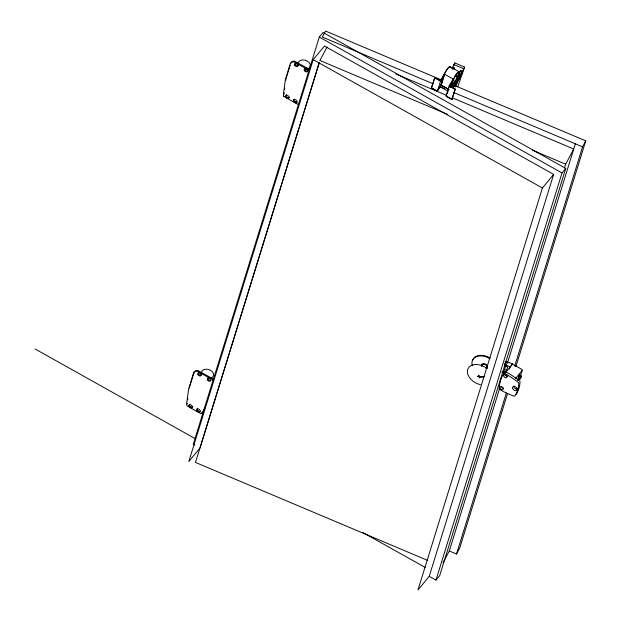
<?xml version="1.0" encoding="UTF-8"?>
<svg xmlns="http://www.w3.org/2000/svg" width="621" height="621" viewBox="0 0 621 621"><rect width="100%" height="100%" fill="white"/><g stroke="black" fill="none" stroke-linecap="round" stroke-linejoin="round"><path stroke-width="0.93" d="M460.254 76.088L459.028 78.859L460.456 75.226M187.666 399.808L187.852 398.395M283.37 94.679L285.35 79.853L290.31 63.652L291.233 62.356L293.849 61.813L309.429 70.507M283.952 93.957L284.139 92.56M284.519 89.727L284.705 88.314M285.753 80.466L285.97 78.789M459.408 74.209L459.416 73.759L458.112 75.715M520.274 375.278L521.524 376.458L520.289 378.647L520.988 376.396L520.282 376.264L520.84 376.582L519.746 379.315L518.496 378.135L519.319 376.435A2.034 0.404 -60.8 0 1 520.274 375.278C521.244 375.022 517.728 377.397 518.628 378.686A2.034 0.404 -60.8 0 0 518.814 378.538M519.839 375.519L519.715 374.968M459.719 77.889L459.447 78.914L459.85 78.293M213.22 380.634L212.343 379.547L197.09 371.179L194.474 371.731L193.55 373.027L188.59 389.227L186.618 404.054A4.557 3.043 38.6 0 0 187.084 405.909L200.793 413.64L202.151 413.167A3.19 2.127 38.6 0 0 202.384 412.693L205.458 406.786M189.219 388.164L190.337 384.531M190.624 383.615L194 372.701L193.418 373.431M286.219 77.99L287.096 75.157M287.383 74.248L290.193 65.151M319.287 62.705L200.024 447.982L188.776 461.597L313.201 59.655L324.449 46.039L553.645 174.385L429.227 576.335L435.965 580.107L439.715 575.566L565.754 168.407L323.067 32.502L319.318 37.043L193.278 444.209L194.971 445.148M319.326 62.333L195.475 462.428L427.815 560.476M449.876 67.433L449.581 67.021L448.874 67.386A6.738 1.327 -60.8 0 0 446.631 70.103L444.085 74.442L441.12 85.085L437.347 91.403L431.393 88.073L434.778 77.586L440.452 80.761L446.631 69.909A7.289 1.436 -60.8 0 1 449.053 66.967L449.495 66.672A6.753 1.327 -60.8 0 1 450.147 67.045M431.393 88.073L434.778 77.586M437.347 91.403L440.506 81.188L444.364 74.598M444.085 74.442L440.84 84.93L437.285 90.984M443.565 76.717L444.652 74.248M441.407 84.735L444.38 75.125M452.546 69.016L453.089 67.262L454.743 67.961L453.951 69.653M455.201 75.723L457.623 77.074L459.299 72.16A6.753 1.327 -60.8 0 0 458.64 71.795L458.205 72.09A7.289 1.436 -60.8 0 0 455.775 75.032L449.604 85.861L455.271 89.067L451.886 99.546L445.932 96.216L449.099 86.001L452.957 79.403L450.799 87.429M447.221 93.546L448.541 89.292M449.068 87.592L455.775 75.219A6.738 1.327 -60.8 0 1 458.019 72.51L458.733 72.145L459.02 72.548L457.623 77.074M451.871 82.903L452.957 79.403M451.087 87.08L453.524 79.216L444.372 74.093M455.294 86.257L455.752 83.796L455.232 85.488M455.441 86.994L464.593 67.06L454.789 62.923L451.909 68.822M458.865 75.661L460.503 70.39L462.148 71.081L461.333 73.72M451.886 99.546L455.271 89.067M459.99 76.29L460.635 76.173L459.866 78.238M459.719 78.525L460.34 76.515L459.742 77.858M553.645 174.385L542.405 188.008L417.98 589.95L429.227 576.335M435.965 580.107L562.005 172.941L565.754 168.407M564.497 167.887L565.646 164.185L573.726 149.024L452.189 97.738M443.014 562.758L449.301 550.967L499.47 388.893M507.784 362.035L575.341 143.8M506.107 372.08L507.66 367.058L505.68 365.948L503.872 371.808L505.191 372.546M509.375 369.091L509.996 367.096L512.698 363.821L506.27 361.647A2.546 1.832 17.2 0 0 505.913 361.67M505.649 372.569L512.698 363.821M449.301 550.967L456.528 554.017L506.371 393M514.677 366.165L582.568 146.851L585.758 140.858L453.873 85.201M507.559 393.481L459.719 548.017L456.528 554.017M515.865 366.646L585.758 140.858M520.53 375.689L522.183 370.349M290.76 63.326L292.134 61.401L294.432 61.083L309.685 69.443M459.043 75.389L459.261 74.73M459.579 78.246L459.408 79.014L459.695 78.595M458.826 76.996L457.63 76.492C456.528 80.73 452.903 83.307 451.436 87.289M460.603 74.264C458.632 79.286 454.89 83.043 452.631 87.794M453.85 65.624L454.789 62.923M457.739 86.87L464.593 67.06M452.67 85.519L453.307 83.214L451.382 87.018M459.61 77.493L459.944 76.662M459.882 77.501L460.658 76.026L459.478 78.898L460.588 76.142L459.517 78.494M194.132 372.297L195.716 370.597L197.672 370.458L212.925 378.818L213.803 379.912M458.896 79.077L459.253 78.308M452.298 68.954L453.089 67.262M454.681 82.609L457.312 77.167M458.112 75.475L460.503 70.39M456.016 83.905L462.148 71.081M519.746 379.315L520.84 376.582M203.874 410.217L202.966 411.971A3.19 2.127 38.6 0 1 202.733 412.437L201.553 412.942M327.073 47.002L319.893 60.478L447.687 114.411M455.752 83.796L456.28 84.27M458.29 80.218L458.57 79.721M447.927 91.116L440.615 87.025L440.91 86.521M504.174 373.733L505.416 371.614L509.212 373.741A60.035 39.915 39.5 0 1 520.041 381.341A47.732 31.733 39.5 0 1 515.888 394.754M518.76 376.116L518.069 378.375A2.034 0.404 -60.8 0 0 518.256 378.22M457.584 81.367L456.451 83.113A4.774 0.45 -67.1 0 1 455.682 84.689M515.492 378.554L522.09 370.551A1.475 1.063 17.2 0 0 521.834 369.348L512.589 364.17M504.151 373.143L507.947 375.278A60.035 39.915 39.5 0 1 518.776 382.878A47.732 31.733 39.5 0 1 514.623 396.291A60.035 39.915 39.5 0 1 502.979 391.308L499.183 389.188A56.946 37.858 39.5 0 1 504.151 373.143L505.416 371.614M517.534 380.541L519.249 378.468M520.988 376.396L521.392 375.907M453.167 87.732L454.906 85.931A4.774 0.45 -67.1 0 0 455.542 84.953M506.689 365.854L505.525 365.948A2.337 1.684 17.2 0 1 504.353 365.567M505.742 362.027L505.416 362.051A1.351 0.97 17.2 0 0 505.129 362.144M453.897 64.592L463.701 68.737M459.066 74.163L460.262 74.667M456.59 78.184L457.778 78.688M456.365 78.867L457.553 79.364M452.856 80.373L455.325 81.413M454.991 82.151L456.187 82.647M452.693 82.764L454.448 83.501M452.701 84.51L453.897 85.015M441.399 79.938L325.559 31.05L322.361 37.043L433.248 83.843M439.505 86.482L444.869 88.741M453.804 92.513L582.568 146.851M395.887 73.977L446.825 95.471M532.577 150.235L565.646 164.185M489.853 358.674L486.732 357.114A13.375 9.183 28 0 0 472.325 365.645M286.328 97.07L288.02 97.994M293.919 101.223L295.604 102.147M188.73 405.979L192.099 407.826M198.006 411.063L199.69 411.987M450.326 66.851L458.919 71.663M455.247 75.304L457.871 76.771M434.553 77.85L440.506 81.188M449.099 86.001L455.046 89.331M448.952 89.393L440.755 85.155A4.991 0.986 -60.8 0 0 440.623 87.018M441.12 85.085L448.929 89.455M431.611 87.802L435.663 90.076M447.244 96.558L452.104 99.282M319.318 37.043L562.005 172.941M313.201 59.655L542.405 188.008M504.376 363.945L509.996 367.096M519.319 376.435L520.445 377.056M519.583 378.515L520.142 378.833M518.496 378.135L519.622 378.763M501.892 371.971L504.299 373.314M35.242 349.064L195.343 438.721M362.765 532.476L425.338 567.516M505.704 369.386L506.03 370.31A2.461 1.77 17.2 0 1 504.873 371.707L503.709 371.8A2.337 1.684 17.2 0 1 502.536 371.42M283.766 96.364L297.552 104.266L298.911 103.8A3.19 2.127 38.6 0 0 299.004 103.653M518.791 376.031A2.034 0.404 -60.8 0 1 519.738 374.874M192.875 406.437A2.003 1.335 38.6 0 1 190.74 406.825A2.003 1.335 38.6 0 1 189.428 404.55M210.853 380.425A1.925 1.281 38.6 0 1 208.617 379.827A1.925 1.281 38.6 0 1 208.12 377.793M209.572 377.537A1.925 1.281 38.6 0 1 210.426 378.003M201.491 374.929A1.894 1.265 38.6 0 1 199.419 374.867A1.894 1.265 38.6 0 1 198.386 372.848M199.535 372.204A1.894 1.265 38.6 0 1 199.97 372.297M200.366 411.343A2.065 1.374 38.6 0 1 197.781 410.512A2.065 1.374 38.6 0 1 197.703 408.284M187.247 403.891A4.557 3.043 38.6 0 1 187.216 403.332M517.782 388.963A2.616 1.739 39.5 0 1 515.011 388.358A2.616 1.739 39.5 0 1 513.87 385.757M518.349 388.265A2.616 1.739 39.5 0 1 518.139 388.668M503.383 388.265A1.964 1.304 39.5 0 1 501.24 386.503M507.574 376.21A1.964 1.304 39.5 0 1 504.896 374.114M505.253 361.826A2.546 1.832 17.2 0 1 505.572 361.725M505.121 363.689A1.289 0.931 17.2 0 0 506.076 364.007L506.402 363.984A1.351 0.97 17.2 0 0 507.186 363.06L507.101 362.796A1.289 0.931 17.2 0 0 505.704 362.074M298.406 65.259A1.894 1.265 38.6 0 1 295.976 65.345A1.894 1.265 38.6 0 1 295.557 62.962M296.729 62.923A1.894 1.265 38.6 0 1 297.164 63.109M297.117 101.968A2.065 1.374 38.6 0 1 294.719 101.332A2.065 1.374 38.6 0 1 294.183 99.15M307.612 71.05A1.925 1.281 38.6 0 1 305.571 70.623A1.925 1.281 38.6 0 1 304.725 68.721M306.332 68.163A1.925 1.281 38.6 0 1 307.185 68.636M289.2 97.606A2.003 1.335 38.6 0 1 286.692 96.798A2.003 1.335 38.6 0 1 286.623 94.64M283.758 96.364A4.665 3.113 38.6 0 1 283.386 94.687M283.968 94.144A4.665 3.113 38.6 0 1 283.968 93.957M201.375 372.616A6.28 4.526 17.2 0 1 210.309 370.155A6.28 4.526 17.2 0 1 211.466 377.956M298.08 63.365A6.28 4.526 17.2 0 1 307.015 60.905A6.28 4.526 17.2 0 1 308.179 68.706M306.828 69.172A6.28 4.526 17.2 0 1 305.299 69.319M484.388 376.442A22.395 12.917 -20.1 0 1 479.948 376.466L477.378 376.489L479.109 376.171L479.451 377.405L480.421 377.389A22.014 11.318 -27.5 0 0 483.542 377.063M480.437 384.647A13.367 9.183 28 0 1 469.305 377.358L467.931 374.704A13.367 9.183 28 0 1 472.503 365.032A13.367 9.183 28 0 1 487.136 368.564M485.801 368.113A2.608 1.793 28 0 0 486.825 366.188L486.553 365.668A2.608 1.793 28 0 0 483.751 364.178L483.169 364.24A2.608 1.793 28 0 0 482.144 366.165M472.434 360.77A13.375 9.183 28 0 1 490.171 358.076M487.283 367.896A3.291 2.259 28 0 1 486.243 368.595M481.57 366.266A3.291 2.259 28 0 1 483.829 363.665A3.291 2.259 28 0 1 487.57 366.747M452.973 87.282L453.462 86.187L452.973 87.282M503.802 374.96L503.662 375.278A1.964 1.304 39.5 0 0 505.758 377.754A1.964 1.304 39.5 0 0 506.705 375.728A1.964 1.304 39.5 0 0 503.802 374.96M478.977 376.241L479.497 377.871L478.481 375.115L479.327 376.466L478.977 376.241M196.896 410.823A2.065 1.374 38.6 0 0 200.063 411.839A2.065 1.374 38.6 0 0 198.402 408.967A2.065 1.374 38.6 0 0 196.896 410.823M189.063 406.491A2.003 1.335 38.6 0 0 192.13 407.477A2.003 1.335 38.6 0 0 190.523 404.698A2.003 1.335 38.6 0 0 189.063 406.491M198.006 374.719A1.894 1.265 38.6 0 0 200.909 375.651A1.894 1.265 38.6 0 0 199.388 373.027A1.894 1.265 38.6 0 0 198.006 374.719M207.585 379.99A1.925 1.281 38.6 0 0 210.535 380.937A1.925 1.281 38.6 0 0 208.99 378.259A1.925 1.281 38.6 0 0 207.585 379.99M512.635 388.327A2.616 1.739 39.5 0 0 516.517 390.5A2.616 1.739 39.5 0 0 515.383 386.813A2.616 1.739 39.5 0 0 512.635 388.327M499.967 388.04A1.964 1.304 39.5 0 0 502.878 389.67A1.964 1.304 39.5 0 0 502.032 386.906A1.964 1.304 39.5 0 0 499.967 388.04M293.655 101.448A2.065 1.374 38.6 0 0 296.815 102.465A2.065 1.374 38.6 0 0 295.161 99.593A2.065 1.374 38.6 0 0 293.655 101.448M294.765 65.345A1.894 1.265 38.6 0 0 297.669 66.284A1.894 1.265 38.6 0 0 296.147 63.652A1.894 1.265 38.6 0 0 294.765 65.345M304.344 70.615A1.925 1.281 38.6 0 0 307.294 71.562A1.925 1.281 38.6 0 0 305.749 68.892A1.925 1.281 38.6 0 0 304.344 70.615M285.823 97.117A2.003 1.335 38.6 0 0 288.889 98.11A2.003 1.335 38.6 0 0 287.282 95.323A2.003 1.335 38.6 0 0 285.823 97.117"/></g></svg>
